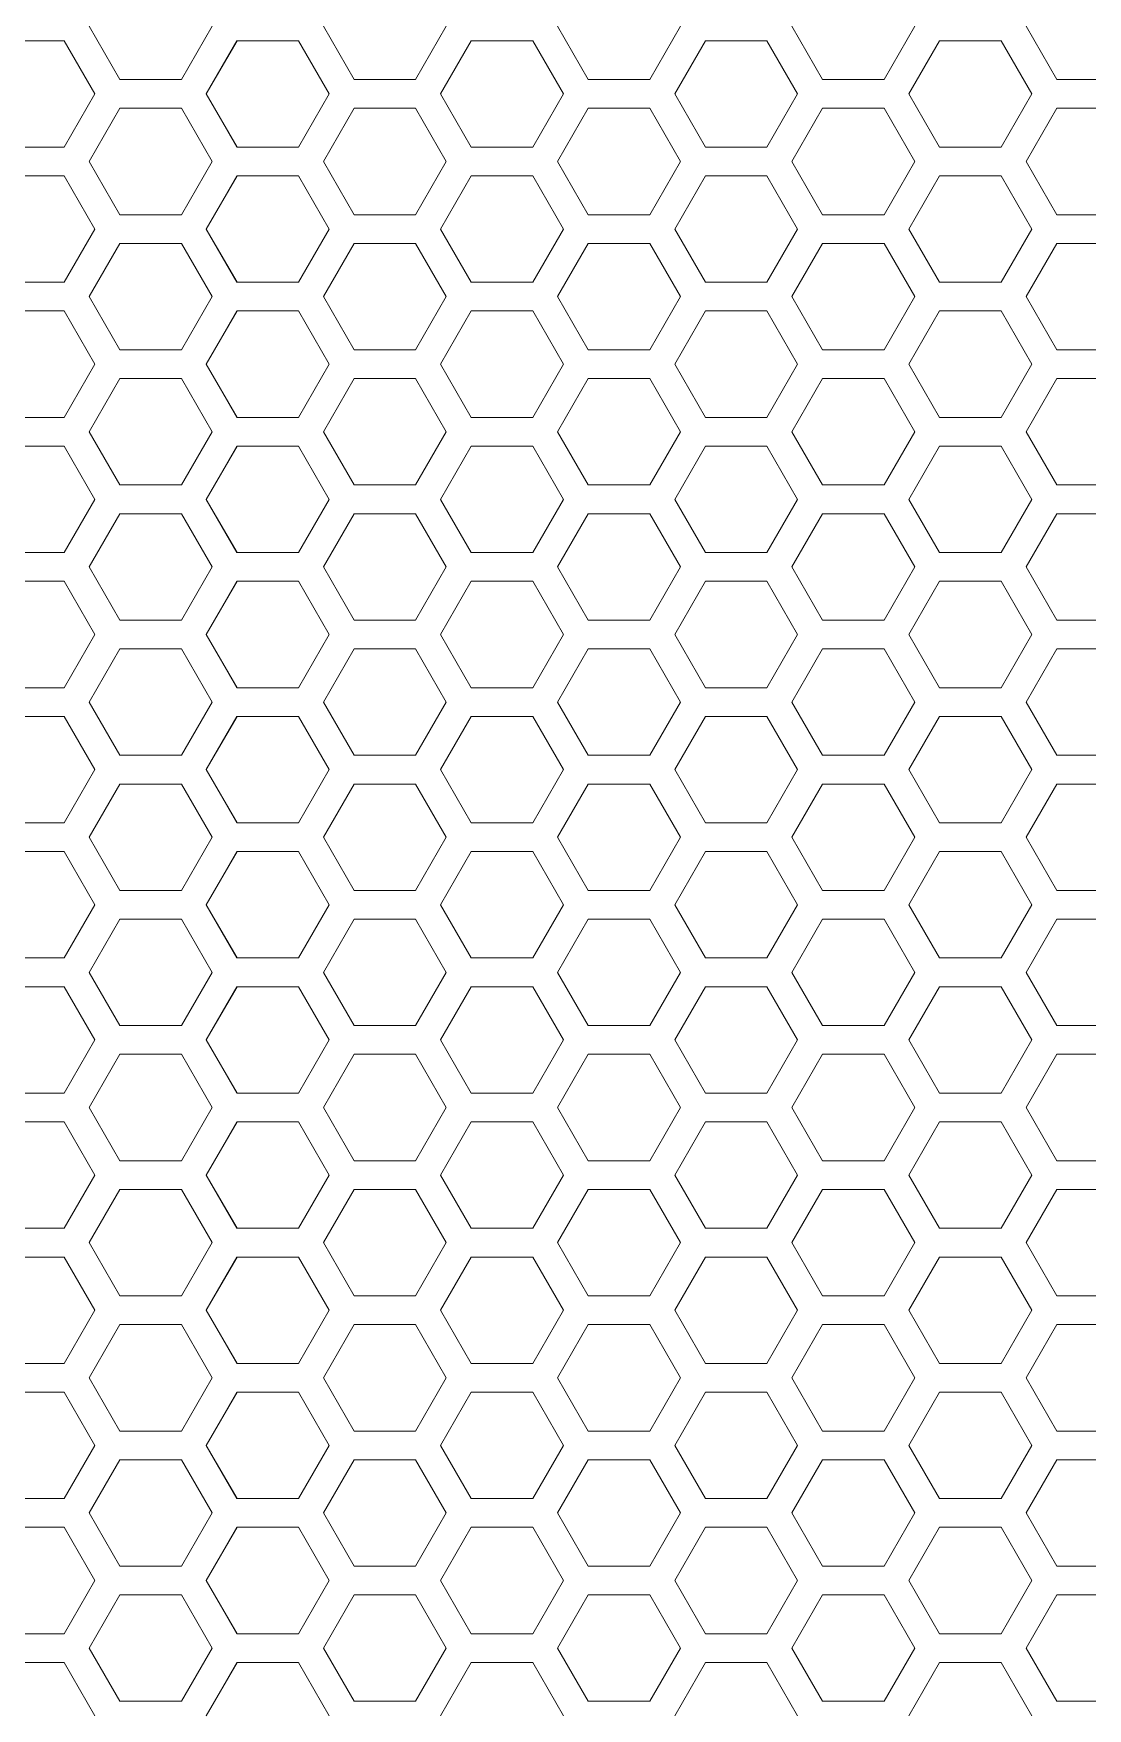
# Model space of a CAD drawing. Header units: millimetres. Extents: x 0 to 140, y -17 to 195.
# Drawn here: x 126.15 to 130.82, y 173.26 to 180.69 of the extents above; entities that cross this region are included whole.
import ezdxf

# ---------------------------------------------------------------- set-up
doc = ezdxf.new("R2010")
doc.units = ezdxf.units.MM
doc.layers.add('4203-42785_1_0', color=7, linetype='Continuous')

# ---------------------------------------------------------------- blocks, each defined once
blk = doc.blocks.new('a')
at = {"layer": '4203-42785_1_0', "color": 0, "linetype": 'ByBlock', "lineweight": 9}
for p, q in [((1510.0725, 485.7461), (1510.1793, 485.5613)), ((1510.3927, 485.5613), (1510.4994, 485.7461)), ((1510.8858, 485.7461), (1510.9926, 485.5613)), ((1511.206, 485.5613), (1511.3127, 485.7461)), ((1511.6991, 485.7461), (1511.8058, 485.5613)), ((1512.0192, 485.5613), (1512.1259, 485.7461)), ((1512.5124, 485.7461), (1512.6191, 485.5613)), ((1512.8325, 485.5613), (1512.9393, 485.7461)), ((1513.3256, 485.7461), (1513.4323, 485.5613)), ((1514.9521, 485.7461), (1515.0588, 485.5613)), ((1515.2723, 485.5613), (1515.379, 485.7461)), ((1515.7654, 485.7461), (1515.8721, 485.5613)), ((1516.0855, 485.5613), (1516.1923, 485.7461)), ((1509.9861, 485.6962), (1509.7726, 485.6962)), ((1510.0928, 485.5114), (1509.9861, 485.6962)), ((1510.5859, 485.6962), (1510.4792, 485.5114)), ((1510.7994, 485.6962), (1510.5859, 485.6962)), ((1510.9061, 485.5114), (1510.7994, 485.6962)), ((1511.3992, 485.6962), (1511.2925, 485.5114)), ((1511.6126, 485.6962), (1511.3992, 485.6962)), ((1511.7193, 485.5114), (1511.6126, 485.6962)), ((1512.2124, 485.6962), (1512.1057, 485.5114)), ((1512.4259, 485.6962), (1512.2124, 485.6962)), ((1512.5326, 485.5114), (1512.4259, 485.6962)), ((1513.0257, 485.6962), (1512.919, 485.5114)), ((1513.2391, 485.6962), (1513.0257, 485.6962)), ((1513.3458, 485.5114), (1513.2391, 485.6962)), ((1514.8656, 485.6962), (1514.6522, 485.6962)), ((1514.9724, 485.5114), (1514.8656, 485.6962)), ((1515.4655, 485.6962), (1515.3587, 485.5114)), ((1515.6789, 485.6962), (1515.4655, 485.6962)), ((1515.7856, 485.5114), (1515.6789, 485.6962)), ((1516.2788, 485.6962), (1516.1721, 485.5114)), ((1516.4922, 485.6962), (1516.2788, 485.6962)), ((1516.5989, 485.5114), (1516.4922, 485.6962)), ((1510.1793, 485.5613), (1510.3927, 485.5613)), ((1510.9926, 485.5613), (1511.206, 485.5613)), ((1511.8058, 485.5613), (1512.0192, 485.5613)), ((1512.6191, 485.5613), (1512.8325, 485.5613)), ((1513.4323, 485.5613), (1513.6457, 485.5613)), ((1515.0588, 485.5613), (1515.2723, 485.5613)), ((1515.8721, 485.5613), (1516.0855, 485.5613)), ((1509.9861, 485.3265), (1510.0928, 485.5114)), ((1510.1793, 485.4614), (1510.0725, 485.2766)), ((1510.3927, 485.4614), (1510.1793, 485.4614)), ((1510.4994, 485.2766), (1510.3927, 485.4614)), ((1510.4792, 485.5114), (1510.5859, 485.3265)), ((1510.7994, 485.3265), (1510.9061, 485.5114)), ((1510.9926, 485.4614), (1510.8858, 485.2766)), ((1511.206, 485.4614), (1510.9926, 485.4614)), ((1511.3127, 485.2766), (1511.206, 485.4614)), ((1511.2925, 485.5114), (1511.3992, 485.3265)), ((1511.6126, 485.3265), (1511.7193, 485.5114)), ((1511.8058, 485.4614), (1511.6991, 485.2766)), ((1512.0192, 485.4614), (1511.8058, 485.4614)), ((1512.1259, 485.2766), (1512.0192, 485.4614)), ((1512.1057, 485.5114), (1512.2124, 485.3265)), ((1512.4259, 485.3265), (1512.5326, 485.5114)), ((1512.6191, 485.4614), (1512.5124, 485.2766)), ((1512.8325, 485.4614), (1512.6191, 485.4614)), ((1512.9393, 485.2766), (1512.8325, 485.4614)), ((1512.919, 485.5114), (1513.0257, 485.3265)), ((1513.2391, 485.3265), (1513.3458, 485.5114)), ((1513.4323, 485.4614), (1513.3256, 485.2766)), ((1513.6457, 485.4614), (1513.4323, 485.4614)), ((1514.8656, 485.3265), (1514.9724, 485.5114)), ((1515.0588, 485.4614), (1514.9521, 485.2766)), ((1515.2723, 485.4614), (1515.0588, 485.4614)), ((1515.379, 485.2766), (1515.2723, 485.4614)), ((1515.3587, 485.5114), (1515.4655, 485.3265)), ((1515.6789, 485.3265), (1515.7856, 485.5114)), ((1515.8721, 485.4614), (1515.7654, 485.2766)), ((1516.0855, 485.4614), (1515.8721, 485.4614)), ((1516.1923, 485.2766), (1516.0855, 485.4614)), ((1516.1721, 485.5114), (1516.2788, 485.3265)), ((1516.4922, 485.3265), (1516.5989, 485.5114)), ((1509.7726, 485.3265), (1509.9861, 485.3265)), ((1510.5859, 485.3265), (1510.7994, 485.3265)), ((1511.3992, 485.3265), (1511.6126, 485.3265)), ((1512.2124, 485.3265), (1512.4259, 485.3265)), ((1513.0257, 485.3265), (1513.2391, 485.3265)), ((1514.6522, 485.3265), (1514.8656, 485.3265)), ((1515.4655, 485.3265), (1515.6789, 485.3265)), ((1516.2788, 485.3265), (1516.4922, 485.3265)), ((1509.9861, 485.2267), (1509.7726, 485.2267)), ((1510.0928, 485.0418), (1509.9861, 485.2267)), ((1510.0725, 485.2766), (1510.1793, 485.0917)), ((1510.3927, 485.0917), (1510.4994, 485.2766)), ((1510.5859, 485.2267), (1510.4792, 485.0418)), ((1510.7994, 485.2267), (1510.5859, 485.2267)), ((1510.9061, 485.0418), (1510.7994, 485.2267)), ((1510.8858, 485.2766), (1510.9926, 485.0917)), ((1511.206, 485.0917), (1511.3127, 485.2766)), ((1511.3992, 485.2267), (1511.2925, 485.0418)), ((1511.6126, 485.2267), (1511.3992, 485.2267)), ((1511.7193, 485.0418), (1511.6126, 485.2267)), ((1511.6991, 485.2766), (1511.8058, 485.0917)), ((1512.0192, 485.0917), (1512.1259, 485.2766)), ((1512.2124, 485.2267), (1512.1057, 485.0418)), ((1512.4259, 485.2267), (1512.2124, 485.2267)), ((1512.5326, 485.0418), (1512.4259, 485.2267)), ((1512.5124, 485.2766), (1512.6191, 485.0917)), ((1512.8325, 485.0917), (1512.9393, 485.2766)), ((1513.0257, 485.2267), (1512.919, 485.0418)), ((1513.2391, 485.2267), (1513.0257, 485.2267)), ((1513.3458, 485.0418), (1513.2391, 485.2267)), ((1513.3256, 485.2766), (1513.4323, 485.0917)), ((1514.8656, 485.2267), (1514.6522, 485.2267)), ((1514.9724, 485.0418), (1514.8656, 485.2267)), ((1514.9521, 485.2766), (1515.0588, 485.0917)), ((1515.2723, 485.0917), (1515.379, 485.2766)), ((1515.4655, 485.2267), (1515.3587, 485.0418)), ((1515.6789, 485.2267), (1515.4655, 485.2267)), ((1515.7856, 485.0418), (1515.6789, 485.2267)), ((1515.7654, 485.2766), (1515.8721, 485.0917)), ((1516.0855, 485.0917), (1516.1923, 485.2766)), ((1516.2788, 485.2267), (1516.1721, 485.0418)), ((1516.4922, 485.2267), (1516.2788, 485.2267)), ((1516.5989, 485.0418), (1516.4922, 485.2267)), ((1510.1793, 485.0917), (1510.3927, 485.0917)), ((1510.9926, 485.0917), (1511.206, 485.0917)), ((1511.8058, 485.0917), (1512.0192, 485.0917)), ((1512.6191, 485.0917), (1512.8325, 485.0917)), ((1513.4323, 485.0917), (1513.6457, 485.0917)), ((1515.0588, 485.0917), (1515.2723, 485.0917)), ((1515.8721, 485.0917), (1516.0855, 485.0917)), ((1509.9861, 484.8569), (1510.0928, 485.0418)), ((1510.1793, 484.9919), (1510.0725, 484.807)), ((1510.3927, 484.9919), (1510.1793, 484.9919)), ((1510.4994, 484.807), (1510.3927, 484.9919)), ((1510.4792, 485.0418), (1510.5859, 484.8569)), ((1510.7994, 484.8569), (1510.9061, 485.0418)), ((1510.9926, 484.9919), (1510.8858, 484.807)), ((1511.206, 484.9919), (1510.9926, 484.9919)), ((1511.3127, 484.807), (1511.206, 484.9919)), ((1511.2925, 485.0418), (1511.3992, 484.8569)), ((1511.6126, 484.8569), (1511.7193, 485.0418)), ((1511.8058, 484.9919), (1511.6991, 484.807)), ((1512.0192, 484.9919), (1511.8058, 484.9919)), ((1512.1259, 484.807), (1512.0192, 484.9919)), ((1512.1057, 485.0418), (1512.2124, 484.8569)), ((1512.4259, 484.8569), (1512.5326, 485.0418)), ((1512.6191, 484.9919), (1512.5124, 484.807)), ((1512.8325, 484.9919), (1512.6191, 484.9919)), ((1512.9393, 484.807), (1512.8325, 484.9919)), ((1512.919, 485.0418), (1513.0257, 484.8569)), ((1513.2391, 484.8569), (1513.3458, 485.0418)), ((1513.4323, 484.9919), (1513.3256, 484.807)), ((1513.6457, 484.9919), (1513.4323, 484.9919)), ((1514.8656, 484.8569), (1514.9724, 485.0418)), ((1515.0588, 484.9919), (1514.9521, 484.807)), ((1515.2723, 484.9919), (1515.0588, 484.9919)), ((1515.379, 484.807), (1515.2723, 484.9919)), ((1515.3587, 485.0418), (1515.4655, 484.8569)), ((1515.6789, 484.8569), (1515.7856, 485.0418)), ((1515.8721, 484.9919), (1515.7654, 484.807)), ((1516.0855, 484.9919), (1515.8721, 484.9919)), ((1516.1923, 484.807), (1516.0855, 484.9919)), ((1516.1721, 485.0418), (1516.2788, 484.8569)), ((1516.4922, 484.8569), (1516.5989, 485.0418)), ((1509.7726, 484.8569), (1509.9861, 484.8569)), ((1510.5859, 484.8569), (1510.7994, 484.8569)), ((1511.3992, 484.8569), (1511.6126, 484.8569)), ((1512.2124, 484.8569), (1512.4259, 484.8569)), ((1513.0257, 484.8569), (1513.2391, 484.8569)), ((1514.6522, 484.8569), (1514.8656, 484.8569)), ((1515.4655, 484.8569), (1515.6789, 484.8569)), ((1516.2788, 484.8569), (1516.4922, 484.8569)), ((1509.9861, 484.7571), (1509.7726, 484.7571)), ((1510.0928, 484.5723), (1509.9861, 484.7571)), ((1510.0725, 484.807), (1510.1793, 484.6222)), ((1510.3927, 484.6222), (1510.4994, 484.807)), ((1510.5859, 484.7571), (1510.4792, 484.5723)), ((1510.7994, 484.7571), (1510.5859, 484.7571)), ((1510.9061, 484.5723), (1510.7994, 484.7571)), ((1510.8858, 484.807), (1510.9926, 484.6222)), ((1511.206, 484.6222), (1511.3127, 484.807)), ((1511.3992, 484.7571), (1511.2925, 484.5723)), ((1511.6126, 484.7571), (1511.3992, 484.7571)), ((1511.7193, 484.5723), (1511.6126, 484.7571)), ((1511.6991, 484.807), (1511.8058, 484.6222)), ((1512.0192, 484.6222), (1512.1259, 484.807)), ((1512.2124, 484.7571), (1512.1057, 484.5723)), ((1512.4259, 484.7571), (1512.2124, 484.7571)), ((1512.5326, 484.5723), (1512.4259, 484.7571)), ((1512.5124, 484.807), (1512.6191, 484.6222)), ((1512.8325, 484.6222), (1512.9393, 484.807)), ((1513.0257, 484.7571), (1512.919, 484.5723)), ((1513.2391, 484.7571), (1513.0257, 484.7571)), ((1513.3458, 484.5723), (1513.2391, 484.7571)), ((1513.3256, 484.807), (1513.4323, 484.6222)), ((1514.8656, 484.7571), (1514.6522, 484.7571)), ((1514.9724, 484.5723), (1514.8656, 484.7571)), ((1514.9521, 484.807), (1515.0588, 484.6222)), ((1515.2723, 484.6222), (1515.379, 484.807)), ((1515.4655, 484.7571), (1515.3587, 484.5723)), ((1515.6789, 484.7571), (1515.4655, 484.7571)), ((1515.7856, 484.5723), (1515.6789, 484.7571)), ((1515.7654, 484.807), (1515.8721, 484.6222)), ((1516.0855, 484.6222), (1516.1923, 484.807)), ((1516.2788, 484.7571), (1516.1721, 484.5723)), ((1516.4922, 484.7571), (1516.2788, 484.7571)), ((1516.5989, 484.5723), (1516.4922, 484.7571)), ((1510.1793, 484.6222), (1510.3927, 484.6222)), ((1510.9926, 484.6222), (1511.206, 484.6222)), ((1511.8058, 484.6222), (1512.0192, 484.6222)), ((1512.6191, 484.6222), (1512.8325, 484.6222)), ((1513.4323, 484.6222), (1513.6457, 484.6222)), ((1515.0588, 484.6222), (1515.2723, 484.6222)), ((1515.8721, 484.6222), (1516.0855, 484.6222)), ((1509.9861, 484.3874), (1510.0928, 484.5723)), ((1510.4792, 484.5723), (1510.5859, 484.3874)), ((1510.7994, 484.3874), (1510.9061, 484.5723)), ((1511.2925, 484.5723), (1511.3992, 484.3874)), ((1511.6126, 484.3874), (1511.7193, 484.5723)), ((1512.1057, 484.5723), (1512.2124, 484.3874)), ((1512.4259, 484.3874), (1512.5326, 484.5723)), ((1512.919, 484.5723), (1513.0257, 484.3874)), ((1513.2391, 484.3874), (1513.3458, 484.5723)), ((1514.8656, 484.3874), (1514.9724, 484.5723)), ((1515.3587, 484.5723), (1515.4655, 484.3874)), ((1515.6789, 484.3874), (1515.7856, 484.5723)), ((1516.1721, 484.5723), (1516.2788, 484.3874)), ((1516.4922, 484.3874), (1516.5989, 484.5723)), ((1510.1793, 484.5224), (1510.0725, 484.3375)), ((1510.3927, 484.5224), (1510.1793, 484.5224)), ((1510.4994, 484.3375), (1510.3927, 484.5224)), ((1510.9926, 484.5224), (1510.8858, 484.3375)), ((1511.206, 484.5224), (1510.9926, 484.5224)), ((1511.3127, 484.3375), (1511.206, 484.5224)), ((1511.8058, 484.5224), (1511.6991, 484.3375)), ((1512.0192, 484.5224), (1511.8058, 484.5224)), ((1512.1259, 484.3375), (1512.0192, 484.5224)), ((1512.6191, 484.5224), (1512.5124, 484.3375)), ((1512.8325, 484.5224), (1512.6191, 484.5224)), ((1512.9393, 484.3375), (1512.8325, 484.5224)), ((1513.4323, 484.5224), (1513.3256, 484.3375)), ((1513.6457, 484.5224), (1513.4323, 484.5224)), ((1515.0588, 484.5224), (1514.9521, 484.3375)), ((1515.2723, 484.5224), (1515.0588, 484.5224)), ((1515.379, 484.3375), (1515.2723, 484.5224)), ((1515.8721, 484.5224), (1515.7654, 484.3375)), ((1516.0855, 484.5224), (1515.8721, 484.5224)), ((1516.1923, 484.3375), (1516.0855, 484.5224)), ((1509.7726, 484.3874), (1509.9861, 484.3874)), ((1510.5859, 484.3874), (1510.7994, 484.3874)), ((1511.3992, 484.3874), (1511.6126, 484.3874)), ((1512.2124, 484.3874), (1512.4259, 484.3874)), ((1513.0257, 484.3874), (1513.2391, 484.3874)), ((1514.6522, 484.3874), (1514.8656, 484.3874)), ((1515.4655, 484.3874), (1515.6789, 484.3874)), ((1516.2788, 484.3874), (1516.4922, 484.3874)), ((1510.0725, 484.3375), (1510.1793, 484.1526)), ((1510.3927, 484.1526), (1510.4994, 484.3375)), ((1510.8858, 484.3375), (1510.9926, 484.1526)), ((1511.206, 484.1526), (1511.3127, 484.3375)), ((1511.6991, 484.3375), (1511.8058, 484.1526)), ((1512.0192, 484.1526), (1512.1259, 484.3375)), ((1512.5124, 484.3375), (1512.6191, 484.1526)), ((1512.8325, 484.1526), (1512.9393, 484.3375)), ((1513.3256, 484.3375), (1513.4323, 484.1526)), ((1514.9521, 484.3375), (1515.0588, 484.1526)), ((1515.2723, 484.1526), (1515.379, 484.3375)), ((1515.7654, 484.3375), (1515.8721, 484.1526)), ((1516.0855, 484.1526), (1516.1923, 484.3375)), ((1509.9861, 484.2876), (1509.7726, 484.2876)), ((1510.0928, 484.1027), (1509.9861, 484.2876)), ((1510.5859, 484.2876), (1510.4792, 484.1027)), ((1510.7994, 484.2876), (1510.5859, 484.2876)), ((1510.9061, 484.1027), (1510.7994, 484.2876)), ((1511.3992, 484.2876), (1511.2925, 484.1027)), ((1511.6126, 484.2876), (1511.3992, 484.2876)), ((1511.7193, 484.1027), (1511.6126, 484.2876)), ((1512.2124, 484.2876), (1512.1057, 484.1027)), ((1512.4259, 484.2876), (1512.2124, 484.2876)), ((1512.5326, 484.1027), (1512.4259, 484.2876)), ((1513.0257, 484.2876), (1512.919, 484.1027)), ((1513.2391, 484.2876), (1513.0257, 484.2876)), ((1513.3458, 484.1027), (1513.2391, 484.2876)), ((1514.8656, 484.2876), (1514.6522, 484.2876)), ((1514.9724, 484.1027), (1514.8656, 484.2876)), ((1515.4655, 484.2876), (1515.3587, 484.1027)), ((1515.6789, 484.2876), (1515.4655, 484.2876)), ((1515.7856, 484.1027), (1515.6789, 484.2876)), ((1516.2788, 484.2876), (1516.1721, 484.1027)), ((1516.4922, 484.2876), (1516.2788, 484.2876)), ((1516.5989, 484.1027), (1516.4922, 484.2876)), ((1510.1793, 484.1526), (1510.3927, 484.1526)), ((1510.9926, 484.1526), (1511.206, 484.1526)), ((1511.8058, 484.1526), (1512.0192, 484.1526)), ((1512.6191, 484.1526), (1512.8325, 484.1526)), ((1513.4323, 484.1526), (1513.6457, 484.1526)), ((1515.0588, 484.1526), (1515.2723, 484.1526)), ((1515.8721, 484.1526), (1516.0855, 484.1526)), ((1509.9861, 483.9179), (1510.0928, 484.1027)), ((1510.4792, 484.1027), (1510.5859, 483.9179)), ((1510.7994, 483.9179), (1510.9061, 484.1027)), ((1511.2925, 484.1027), (1511.3992, 483.9179)), ((1511.6126, 483.9179), (1511.7193, 484.1027)), ((1512.1057, 484.1027), (1512.2124, 483.9179)), ((1512.4259, 483.9179), (1512.5326, 484.1027)), ((1512.919, 484.1027), (1513.0257, 483.9179)), ((1513.2391, 483.9179), (1513.3458, 484.1027)), ((1514.8656, 483.9179), (1514.9724, 484.1027)), ((1515.3587, 484.1027), (1515.4655, 483.9179)), ((1515.6789, 483.9179), (1515.7856, 484.1027)), ((1516.1721, 484.1027), (1516.2788, 483.9179)), ((1516.4922, 483.9179), (1516.5989, 484.1027)), ((1510.1793, 484.0528), (1510.0725, 483.868)), ((1510.3927, 484.0528), (1510.1793, 484.0528)), ((1510.4994, 483.868), (1510.3927, 484.0528)), ((1510.9926, 484.0528), (1510.8858, 483.868)), ((1511.206, 484.0528), (1510.9926, 484.0528)), ((1511.3127, 483.868), (1511.206, 484.0528)), ((1511.8058, 484.0528), (1511.6991, 483.868)), ((1512.0192, 484.0528), (1511.8058, 484.0528)), ((1512.1259, 483.868), (1512.0192, 484.0528)), ((1512.6191, 484.0528), (1512.5124, 483.868)), ((1512.8325, 484.0528), (1512.6191, 484.0528)), ((1512.9393, 483.868), (1512.8325, 484.0528)), ((1513.4323, 484.0528), (1513.3256, 483.868)), ((1513.6457, 484.0528), (1513.4323, 484.0528)), ((1515.0588, 484.0528), (1514.9521, 483.868)), ((1515.2723, 484.0528), (1515.0588, 484.0528)), ((1515.379, 483.868), (1515.2723, 484.0528)), ((1515.8721, 484.0528), (1515.7654, 483.868)), ((1516.0855, 484.0528), (1515.8721, 484.0528)), ((1516.1923, 483.868), (1516.0855, 484.0528)), ((1509.7726, 483.9179), (1509.9861, 483.9179)), ((1510.5859, 483.9179), (1510.7994, 483.9179)), ((1511.3992, 483.9179), (1511.6126, 483.9179)), ((1512.2124, 483.9179), (1512.4259, 483.9179)), ((1513.0257, 483.9179), (1513.2391, 483.9179)), ((1514.6522, 483.9179), (1514.8656, 483.9179)), ((1515.4655, 483.9179), (1515.6789, 483.9179)), ((1516.2788, 483.9179), (1516.4922, 483.9179)), ((1510.0725, 483.868), (1510.1793, 483.6831)), ((1510.3927, 483.6831), (1510.4994, 483.868)), ((1510.8858, 483.868), (1510.9926, 483.6831)), ((1511.206, 483.6831), (1511.3127, 483.868)), ((1511.6991, 483.868), (1511.8058, 483.6831)), ((1512.0192, 483.6831), (1512.1259, 483.868)), ((1512.5124, 483.868), (1512.6191, 483.6831)), ((1512.8325, 483.6831), (1512.9393, 483.868)), ((1513.3256, 483.868), (1513.4323, 483.6831)), ((1514.9521, 483.868), (1515.0588, 483.6831)), ((1515.2723, 483.6831), (1515.379, 483.868)), ((1515.7654, 483.868), (1515.8721, 483.6831)), ((1516.0855, 483.6831), (1516.1923, 483.868)), ((1509.9861, 483.818), (1509.7726, 483.818)), ((1510.0928, 483.6332), (1509.9861, 483.818)), ((1510.5859, 483.818), (1510.4792, 483.6332)), ((1510.7994, 483.818), (1510.5859, 483.818)), ((1510.9061, 483.6332), (1510.7994, 483.818)), ((1511.3992, 483.818), (1511.2925, 483.6332)), ((1511.6126, 483.818), (1511.3992, 483.818)), ((1511.7193, 483.6332), (1511.6126, 483.818)), ((1512.2124, 483.818), (1512.1057, 483.6332)), ((1512.4259, 483.818), (1512.2124, 483.818)), ((1512.5326, 483.6332), (1512.4259, 483.818)), ((1513.0257, 483.818), (1512.919, 483.6332)), ((1513.2391, 483.818), (1513.0257, 483.818)), ((1513.3458, 483.6332), (1513.2391, 483.818)), ((1514.8656, 483.818), (1514.6522, 483.818)), ((1514.9724, 483.6332), (1514.8656, 483.818)), ((1515.4655, 483.818), (1515.3587, 483.6332)), ((1515.6789, 483.818), (1515.4655, 483.818)), ((1515.7856, 483.6332), (1515.6789, 483.818)), ((1516.2788, 483.818), (1516.1721, 483.6332)), ((1516.4922, 483.818), (1516.2788, 483.818)), ((1516.5989, 483.6332), (1516.4922, 483.818)), ((1510.1793, 483.6831), (1510.3927, 483.6831)), ((1510.9926, 483.6831), (1511.206, 483.6831)), ((1511.8058, 483.6831), (1512.0192, 483.6831)), ((1512.6191, 483.6831), (1512.8325, 483.6831)), ((1513.4323, 483.6831), (1513.6457, 483.6831)), ((1515.0588, 483.6831), (1515.2723, 483.6831)), ((1515.8721, 483.6831), (1516.0855, 483.6831)), ((1509.9861, 483.4483), (1510.0928, 483.6332)), ((1510.4792, 483.6332), (1510.5859, 483.4483)), ((1510.7994, 483.4483), (1510.9061, 483.6332)), ((1511.2925, 483.6332), (1511.3992, 483.4483)), ((1511.6126, 483.4483), (1511.7193, 483.6332)), ((1512.1057, 483.6332), (1512.2124, 483.4483)), ((1512.4259, 483.4483), (1512.5326, 483.6332)), ((1512.919, 483.6332), (1513.0257, 483.4483)), ((1513.2391, 483.4483), (1513.3458, 483.6332)), ((1514.8656, 483.4483), (1514.9724, 483.6332)), ((1515.3587, 483.6332), (1515.4655, 483.4483)), ((1515.6789, 483.4483), (1515.7856, 483.6332)), ((1516.1721, 483.6332), (1516.2788, 483.4483)), ((1516.4922, 483.4483), (1516.5989, 483.6332)), ((1510.1793, 483.5833), (1510.0725, 483.3984)), ((1510.3927, 483.5833), (1510.1793, 483.5833)), ((1510.4994, 483.3984), (1510.3927, 483.5833)), ((1510.9926, 483.5833), (1510.8858, 483.3984)), ((1511.206, 483.5833), (1510.9926, 483.5833)), ((1511.3127, 483.3984), (1511.206, 483.5833)), ((1511.8058, 483.5833), (1511.6991, 483.3984)), ((1512.0192, 483.5833), (1511.8058, 483.5833)), ((1512.1259, 483.3984), (1512.0192, 483.5833)), ((1512.6191, 483.5833), (1512.5124, 483.3984)), ((1512.8325, 483.5833), (1512.6191, 483.5833)), ((1512.9393, 483.3984), (1512.8325, 483.5833)), ((1513.4323, 483.5833), (1513.3256, 483.3984)), ((1513.6457, 483.5833), (1513.4323, 483.5833)), ((1515.0588, 483.5833), (1514.9521, 483.3984)), ((1515.2723, 483.5833), (1515.0588, 483.5833)), ((1515.379, 483.3984), (1515.2723, 483.5833)), ((1515.8721, 483.5833), (1515.7654, 483.3984)), ((1516.0855, 483.5833), (1515.8721, 483.5833)), ((1516.1923, 483.3984), (1516.0855, 483.5833)), ((1509.7726, 483.4483), (1509.9861, 483.4483)), ((1510.5859, 483.4483), (1510.7994, 483.4483)), ((1511.3992, 483.4483), (1511.6126, 483.4483)), ((1512.2124, 483.4483), (1512.4259, 483.4483)), ((1513.0257, 483.4483), (1513.2391, 483.4483)), ((1514.6522, 483.4483), (1514.8656, 483.4483)), ((1515.4655, 483.4483), (1515.6789, 483.4483)), ((1516.2788, 483.4483), (1516.4922, 483.4483)), ((1510.0725, 483.3984), (1510.1793, 483.2135)), ((1510.3927, 483.2135), (1510.4994, 483.3984)), ((1510.8858, 483.3984), (1510.9926, 483.2135)), ((1511.206, 483.2135), (1511.3127, 483.3984)), ((1511.6991, 483.3984), (1511.8058, 483.2135)), ((1512.0192, 483.2135), (1512.1259, 483.3984)), ((1512.5124, 483.3984), (1512.6191, 483.2135)), ((1512.8325, 483.2135), (1512.9393, 483.3984)), ((1513.3256, 483.3984), (1513.4323, 483.2135)), ((1514.9521, 483.3984), (1515.0588, 483.2135)), ((1515.2723, 483.2135), (1515.379, 483.3984)), ((1515.7654, 483.3984), (1515.8721, 483.2135)), ((1516.0855, 483.2135), (1516.1923, 483.3984)), ((1509.9861, 483.3485), (1509.7726, 483.3485)), ((1510.0928, 483.1636), (1509.9861, 483.3485)), ((1510.5859, 483.3485), (1510.4792, 483.1636)), ((1510.7994, 483.3485), (1510.5859, 483.3485)), ((1510.9061, 483.1636), (1510.7994, 483.3485)), ((1511.3992, 483.3485), (1511.2925, 483.1636)), ((1511.6126, 483.3485), (1511.3992, 483.3485)), ((1511.7193, 483.1636), (1511.6126, 483.3485)), ((1512.2124, 483.3485), (1512.1057, 483.1636)), ((1512.4259, 483.3485), (1512.2124, 483.3485)), ((1512.5326, 483.1636), (1512.4259, 483.3485)), ((1513.0257, 483.3485), (1512.919, 483.1636)), ((1513.2391, 483.3485), (1513.0257, 483.3485)), ((1513.3458, 483.1636), (1513.2391, 483.3485)), ((1514.8656, 483.3485), (1514.6522, 483.3485)), ((1514.9724, 483.1636), (1514.8656, 483.3485)), ((1515.4655, 483.3485), (1515.3587, 483.1636)), ((1515.6789, 483.3485), (1515.4655, 483.3485)), ((1515.7856, 483.1636), (1515.6789, 483.3485)), ((1516.2788, 483.3485), (1516.1721, 483.1636)), ((1516.4922, 483.3485), (1516.2788, 483.3485)), ((1516.5989, 483.1636), (1516.4922, 483.3485)), ((1510.1793, 483.2135), (1510.3927, 483.2135)), ((1510.9926, 483.2135), (1511.206, 483.2135)), ((1511.8058, 483.2135), (1512.0192, 483.2135)), ((1512.6191, 483.2135), (1512.8325, 483.2135)), ((1513.4323, 483.2135), (1513.6457, 483.2135)), ((1515.0588, 483.2135), (1515.2723, 483.2135)), ((1515.8721, 483.2135), (1516.0855, 483.2135)), ((1509.9861, 482.9788), (1510.0928, 483.1636)), ((1510.4792, 483.1636), (1510.5859, 482.9788)), ((1510.7994, 482.9788), (1510.9061, 483.1636)), ((1511.2925, 483.1636), (1511.3992, 482.9788)), ((1511.6126, 482.9788), (1511.7193, 483.1636)), ((1512.1057, 483.1636), (1512.2124, 482.9788)), ((1512.4259, 482.9788), (1512.5326, 483.1636)), ((1512.919, 483.1636), (1513.0257, 482.9788)), ((1513.2391, 482.9788), (1513.3458, 483.1636)), ((1514.8656, 482.9788), (1514.9724, 483.1636)), ((1515.3587, 483.1636), (1515.4655, 482.9788)), ((1515.6789, 482.9788), (1515.7856, 483.1636)), ((1516.1721, 483.1636), (1516.2788, 482.9788)), ((1516.4922, 482.9788), (1516.5989, 483.1636)), ((1510.1793, 483.1137), (1510.0725, 482.9289)), ((1510.3927, 483.1137), (1510.1793, 483.1137)), ((1510.4994, 482.9289), (1510.3927, 483.1137)), ((1510.9926, 483.1137), (1510.8858, 482.9289)), ((1511.206, 483.1137), (1510.9926, 483.1137)), ((1511.3127, 482.9289), (1511.206, 483.1137)), ((1511.8058, 483.1137), (1511.6991, 482.9289)), ((1512.0192, 483.1137), (1511.8058, 483.1137)), ((1512.1259, 482.9289), (1512.0192, 483.1137)), ((1512.6191, 483.1137), (1512.5124, 482.9289)), ((1512.8325, 483.1137), (1512.6191, 483.1137)), ((1512.9393, 482.9289), (1512.8325, 483.1137)), ((1513.4323, 483.1137), (1513.3256, 482.9289)), ((1513.6457, 483.1137), (1513.4323, 483.1137)), ((1515.0588, 483.1137), (1514.9521, 482.9289)), ((1515.2723, 483.1137), (1515.0588, 483.1137)), ((1515.379, 482.9289), (1515.2723, 483.1137)), ((1515.8721, 483.1137), (1515.7654, 482.9289)), ((1516.0855, 483.1137), (1515.8721, 483.1137)), ((1516.1923, 482.9289), (1516.0855, 483.1137)), ((1509.7726, 482.9788), (1509.9861, 482.9788)), ((1510.5859, 482.9788), (1510.7994, 482.9788)), ((1511.3992, 482.9788), (1511.6126, 482.9788)), ((1512.2124, 482.9788), (1512.4259, 482.9788)), ((1513.0257, 482.9788), (1513.2391, 482.9788)), ((1514.6522, 482.9788), (1514.8656, 482.9788)), ((1515.4655, 482.9788), (1515.6789, 482.9788)), ((1516.2788, 482.9788), (1516.4922, 482.9788)), ((1510.0725, 482.9289), (1510.1793, 482.744)), ((1510.3927, 482.744), (1510.4994, 482.9289)), ((1510.8858, 482.9289), (1510.9926, 482.744)), ((1511.206, 482.744), (1511.3127, 482.9289)), ((1511.6991, 482.9289), (1511.8058, 482.744)), ((1512.0192, 482.744), (1512.1259, 482.9289)), ((1512.5124, 482.9289), (1512.6191, 482.744)), ((1512.8325, 482.744), (1512.9393, 482.9289)), ((1513.3256, 482.9289), (1513.4323, 482.744)), ((1514.9521, 482.9289), (1515.0588, 482.744)), ((1515.2723, 482.744), (1515.379, 482.9289)), ((1515.7654, 482.9289), (1515.8721, 482.744)), ((1516.0855, 482.744), (1516.1923, 482.9289)), ((1509.9861, 482.879), (1509.7726, 482.879)), ((1510.0928, 482.6941), (1509.9861, 482.879)), ((1510.5859, 482.879), (1510.4792, 482.6941)), ((1510.7994, 482.879), (1510.5859, 482.879)), ((1510.9061, 482.6941), (1510.7994, 482.879)), ((1511.3992, 482.879), (1511.2925, 482.6941)), ((1511.6126, 482.879), (1511.3992, 482.879)), ((1511.7193, 482.6941), (1511.6126, 482.879)), ((1512.2124, 482.879), (1512.1057, 482.6941)), ((1512.4259, 482.879), (1512.2124, 482.879)), ((1512.5326, 482.6941), (1512.4259, 482.879)), ((1513.0257, 482.879), (1512.919, 482.6941)), ((1513.2391, 482.879), (1513.0257, 482.879)), ((1513.3458, 482.6941), (1513.2391, 482.879)), ((1514.8656, 482.879), (1514.6522, 482.879)), ((1514.9724, 482.6941), (1514.8656, 482.879)), ((1515.4655, 482.879), (1515.3587, 482.6941)), ((1515.6789, 482.879), (1515.4655, 482.879)), ((1515.7856, 482.6941), (1515.6789, 482.879)), ((1516.2788, 482.879), (1516.1721, 482.6941)), ((1516.4922, 482.879), (1516.2788, 482.879)), ((1516.5989, 482.6941), (1516.4922, 482.879)), ((1510.1793, 482.744), (1510.3927, 482.744)), ((1510.9926, 482.744), (1511.206, 482.744)), ((1511.8058, 482.744), (1512.0192, 482.744)), ((1512.6191, 482.744), (1512.8325, 482.744)), ((1513.4323, 482.744), (1513.6457, 482.744)), ((1515.0588, 482.744), (1515.2723, 482.744)), ((1515.8721, 482.744), (1516.0855, 482.744)), ((1509.9861, 482.5092), (1510.0928, 482.6941)), ((1510.4792, 482.6941), (1510.5859, 482.5092)), ((1510.7994, 482.5092), (1510.9061, 482.6941)), ((1511.2925, 482.6941), (1511.3992, 482.5092)), ((1511.6126, 482.5092), (1511.7193, 482.6941)), ((1512.1057, 482.6941), (1512.2124, 482.5092)), ((1512.4259, 482.5092), (1512.5326, 482.6941)), ((1512.919, 482.6941), (1513.0257, 482.5092)), ((1513.2391, 482.5092), (1513.3458, 482.6941)), ((1514.8656, 482.5092), (1514.9724, 482.6941)), ((1515.3587, 482.6941), (1515.4655, 482.5092)), ((1515.6789, 482.5092), (1515.7856, 482.6941)), ((1516.1721, 482.6941), (1516.2788, 482.5092)), ((1516.4922, 482.5092), (1516.5989, 482.6941)), ((1510.1793, 482.6442), (1510.0725, 482.4593)), ((1510.3927, 482.6442), (1510.1793, 482.6442)), ((1510.4994, 482.4593), (1510.3927, 482.6442)), ((1510.9926, 482.6442), (1510.8858, 482.4593)), ((1511.206, 482.6442), (1510.9926, 482.6442)), ((1511.3127, 482.4593), (1511.206, 482.6442)), ((1511.8058, 482.6442), (1511.6991, 482.4593)), ((1512.0192, 482.6442), (1511.8058, 482.6442)), ((1512.1259, 482.4593), (1512.0192, 482.6442)), ((1512.6191, 482.6442), (1512.5124, 482.4593)), ((1512.8325, 482.6442), (1512.6191, 482.6442)), ((1512.9393, 482.4593), (1512.8325, 482.6442)), ((1513.4323, 482.6442), (1513.3256, 482.4593)), ((1513.6457, 482.6442), (1513.4323, 482.6442)), ((1515.0588, 482.6442), (1514.9521, 482.4593)), ((1515.2723, 482.6442), (1515.0588, 482.6442)), ((1515.379, 482.4593), (1515.2723, 482.6442)), ((1515.8721, 482.6442), (1515.7654, 482.4593)), ((1516.0855, 482.6442), (1515.8721, 482.6442)), ((1516.1923, 482.4593), (1516.0855, 482.6442)), ((1509.7726, 482.5092), (1509.9861, 482.5092)), ((1510.5859, 482.5092), (1510.7994, 482.5092)), ((1511.3992, 482.5092), (1511.6126, 482.5092)), ((1512.2124, 482.5092), (1512.4259, 482.5092)), ((1513.0257, 482.5092), (1513.2391, 482.5092)), ((1514.6522, 482.5092), (1514.8656, 482.5092)), ((1515.4655, 482.5092), (1515.6789, 482.5092)), ((1516.2788, 482.5092), (1516.4922, 482.5092)), ((1510.0725, 482.4593), (1510.1793, 482.2745)), ((1510.3927, 482.2745), (1510.4994, 482.4593)), ((1510.8858, 482.4593), (1510.9926, 482.2745)), ((1511.206, 482.2745), (1511.3127, 482.4593)), ((1511.6991, 482.4593), (1511.8058, 482.2745)), ((1512.0192, 482.2745), (1512.1259, 482.4593)), ((1512.5124, 482.4593), (1512.6191, 482.2745)), ((1512.8325, 482.2745), (1512.9393, 482.4593)), ((1513.3256, 482.4593), (1513.4323, 482.2745)), ((1514.9521, 482.4593), (1515.0588, 482.2745)), ((1515.2723, 482.2745), (1515.379, 482.4593)), ((1515.7654, 482.4593), (1515.8721, 482.2745)), ((1516.0855, 482.2745), (1516.1923, 482.4593)), ((1509.9861, 482.4094), (1509.7726, 482.4094)), ((1510.0928, 482.2245), (1509.9861, 482.4094)), ((1510.5859, 482.4094), (1510.4792, 482.2245)), ((1510.7994, 482.4094), (1510.5859, 482.4094)), ((1510.9061, 482.2245), (1510.7994, 482.4094)), ((1511.3992, 482.4094), (1511.2925, 482.2245)), ((1511.6126, 482.4094), (1511.3992, 482.4094)), ((1511.7193, 482.2245), (1511.6126, 482.4094)), ((1512.2124, 482.4094), (1512.1057, 482.2245)), ((1512.4259, 482.4094), (1512.2124, 482.4094)), ((1512.5326, 482.2245), (1512.4259, 482.4094)), ((1513.0257, 482.4094), (1512.919, 482.2245)), ((1513.2391, 482.4094), (1513.0257, 482.4094)), ((1513.3458, 482.2245), (1513.2391, 482.4094)), ((1514.8656, 482.4094), (1514.6522, 482.4094)), ((1514.9724, 482.2245), (1514.8656, 482.4094)), ((1515.4655, 482.4094), (1515.3587, 482.2245)), ((1515.6789, 482.4094), (1515.4655, 482.4094)), ((1515.7856, 482.2245), (1515.6789, 482.4094)), ((1516.2788, 482.4094), (1516.1721, 482.2245)), ((1516.4922, 482.4094), (1516.2788, 482.4094)), ((1516.5989, 482.2245), (1516.4922, 482.4094)), ((1510.1793, 482.2745), (1510.3927, 482.2745)), ((1510.9926, 482.2745), (1511.206, 482.2745)), ((1511.8058, 482.2745), (1512.0192, 482.2745)), ((1512.6191, 482.2745), (1512.8325, 482.2745)), ((1513.4323, 482.2745), (1513.6457, 482.2745)), ((1515.0588, 482.2745), (1515.2723, 482.2745)), ((1515.8721, 482.2745), (1516.0855, 482.2745)), ((1509.9861, 482.0397), (1510.0928, 482.2245)), ((1510.4792, 482.2245), (1510.5859, 482.0397)), ((1510.7994, 482.0397), (1510.9061, 482.2245)), ((1511.2925, 482.2245), (1511.3992, 482.0397)), ((1511.6126, 482.0397), (1511.7193, 482.2245)), ((1512.1057, 482.2245), (1512.2124, 482.0397)), ((1512.4259, 482.0397), (1512.5326, 482.2245)), ((1512.919, 482.2245), (1513.0257, 482.0397)), ((1513.2391, 482.0397), (1513.3458, 482.2245)), ((1514.8656, 482.0397), (1514.9724, 482.2245)), ((1515.3587, 482.2245), (1515.4655, 482.0397)), ((1515.6789, 482.0397), (1515.7856, 482.2245)), ((1516.1721, 482.2245), (1516.2788, 482.0397)), ((1516.4922, 482.0397), (1516.5989, 482.2245)), ((1510.1793, 482.1746), (1510.0725, 481.9898)), ((1510.3927, 482.1746), (1510.1793, 482.1746)), ((1510.4994, 481.9898), (1510.3927, 482.1746)), ((1510.9926, 482.1746), (1510.8858, 481.9898)), ((1511.206, 482.1746), (1510.9926, 482.1746)), ((1511.3127, 481.9898), (1511.206, 482.1746)), ((1511.8058, 482.1746), (1511.6991, 481.9898)), ((1512.0192, 482.1746), (1511.8058, 482.1746)), ((1512.1259, 481.9898), (1512.0192, 482.1746)), ((1512.6191, 482.1746), (1512.5124, 481.9898)), ((1512.8325, 482.1746), (1512.6191, 482.1746)), ((1512.9393, 481.9898), (1512.8325, 482.1746)), ((1513.4323, 482.1746), (1513.3256, 481.9898)), ((1513.6457, 482.1746), (1513.4323, 482.1746)), ((1515.0588, 482.1746), (1514.9521, 481.9898)), ((1515.2723, 482.1746), (1515.0588, 482.1746)), ((1515.379, 481.9898), (1515.2723, 482.1746)), ((1515.8721, 482.1746), (1515.7654, 481.9898)), ((1516.0855, 482.1746), (1515.8721, 482.1746)), ((1516.1923, 481.9898), (1516.0855, 482.1746)), ((1509.7726, 482.0397), (1509.9861, 482.0397)), ((1510.5859, 482.0397), (1510.7994, 482.0397)), ((1511.3992, 482.0397), (1511.6126, 482.0397)), ((1512.2124, 482.0397), (1512.4259, 482.0397)), ((1513.0257, 482.0397), (1513.2391, 482.0397)), ((1514.6522, 482.0397), (1514.8656, 482.0397)), ((1515.4655, 482.0397), (1515.6789, 482.0397)), ((1516.2788, 482.0397), (1516.4922, 482.0397)), ((1510.0725, 481.9898), (1510.1793, 481.8049)), ((1510.3927, 481.8049), (1510.4994, 481.9898)), ((1510.8858, 481.9898), (1510.9926, 481.8049)), ((1511.206, 481.8049), (1511.3127, 481.9898)), ((1511.6991, 481.9898), (1511.8058, 481.8049)), ((1512.0192, 481.8049), (1512.1259, 481.9898)), ((1512.5124, 481.9898), (1512.6191, 481.8049)), ((1512.8325, 481.8049), (1512.9393, 481.9898)), ((1513.3256, 481.9898), (1513.4323, 481.8049)), ((1514.9521, 481.9898), (1515.0588, 481.8049)), ((1515.2723, 481.8049), (1515.379, 481.9898)), ((1515.7654, 481.9898), (1515.8721, 481.8049)), ((1516.0855, 481.8049), (1516.1923, 481.9898)), ((1509.9861, 481.9399), (1509.7726, 481.9399)), ((1510.0928, 481.755), (1509.9861, 481.9399)), ((1510.5859, 481.9399), (1510.4792, 481.755)), ((1510.7994, 481.9399), (1510.5859, 481.9399)), ((1510.9061, 481.755), (1510.7994, 481.9399)), ((1511.3992, 481.9399), (1511.2925, 481.755)), ((1511.6126, 481.9399), (1511.3992, 481.9399)), ((1511.7193, 481.755), (1511.6126, 481.9399)), ((1512.2124, 481.9399), (1512.1057, 481.755)), ((1512.4259, 481.9399), (1512.2124, 481.9399)), ((1512.5326, 481.755), (1512.4259, 481.9399)), ((1513.0257, 481.9399), (1512.919, 481.755)), ((1513.2391, 481.9399), (1513.0257, 481.9399)), ((1513.3458, 481.755), (1513.2391, 481.9399)), ((1514.8656, 481.9399), (1514.6522, 481.9399)), ((1514.9724, 481.755), (1514.8656, 481.9399)), ((1515.4655, 481.9399), (1515.3587, 481.755)), ((1515.6789, 481.9399), (1515.4655, 481.9399)), ((1515.7856, 481.755), (1515.6789, 481.9399)), ((1516.2788, 481.9399), (1516.1721, 481.755)), ((1516.4922, 481.9399), (1516.2788, 481.9399)), ((1516.5989, 481.755), (1516.4922, 481.9399)), ((1510.1793, 481.8049), (1510.3927, 481.8049)), ((1510.9926, 481.8049), (1511.206, 481.8049)), ((1511.8058, 481.8049), (1512.0192, 481.8049)), ((1512.6191, 481.8049), (1512.8325, 481.8049)), ((1513.4323, 481.8049), (1513.6457, 481.8049)), ((1515.0588, 481.8049), (1515.2723, 481.8049)), ((1515.8721, 481.8049), (1516.0855, 481.8049)), ((1509.9861, 481.5701), (1510.0928, 481.755)), ((1510.4792, 481.755), (1510.5859, 481.5701)), ((1510.7994, 481.5701), (1510.9061, 481.755)), ((1511.2925, 481.755), (1511.3992, 481.5701)), ((1511.6126, 481.5701), (1511.7193, 481.755)), ((1512.1057, 481.755), (1512.2124, 481.5701)), ((1512.4259, 481.5701), (1512.5326, 481.755)), ((1512.919, 481.755), (1513.0257, 481.5701)), ((1513.2391, 481.5701), (1513.3458, 481.755)), ((1514.8656, 481.5701), (1514.9724, 481.755)), ((1515.3587, 481.755), (1515.4655, 481.5701)), ((1515.6789, 481.5701), (1515.7856, 481.755)), ((1516.1721, 481.755), (1516.2788, 481.5701)), ((1516.4922, 481.5701), (1516.5989, 481.755)), ((1510.1793, 481.7051), (1510.0725, 481.5202)), ((1510.3927, 481.7051), (1510.1793, 481.7051)), ((1510.4994, 481.5202), (1510.3927, 481.7051)), ((1510.9926, 481.7051), (1510.8858, 481.5202)), ((1511.206, 481.7051), (1510.9926, 481.7051)), ((1511.3127, 481.5202), (1511.206, 481.7051)), ((1511.8058, 481.7051), (1511.6991, 481.5202)), ((1512.0192, 481.7051), (1511.8058, 481.7051)), ((1512.1259, 481.5202), (1512.0192, 481.7051)), ((1512.6191, 481.7051), (1512.5124, 481.5202)), ((1512.8325, 481.7051), (1512.6191, 481.7051)), ((1512.9393, 481.5202), (1512.8325, 481.7051)), ((1513.4323, 481.7051), (1513.3256, 481.5202)), ((1513.6457, 481.7051), (1513.4323, 481.7051)), ((1515.0588, 481.7051), (1514.9521, 481.5202)), ((1515.2723, 481.7051), (1515.0588, 481.7051)), ((1515.379, 481.5202), (1515.2723, 481.7051)), ((1515.8721, 481.7051), (1515.7654, 481.5202)), ((1516.0855, 481.7051), (1515.8721, 481.7051)), ((1516.1923, 481.5202), (1516.0855, 481.7051)), ((1509.7726, 481.5701), (1509.9861, 481.5701)), ((1510.5859, 481.5701), (1510.7994, 481.5701)), ((1511.3992, 481.5701), (1511.6126, 481.5701)), ((1512.2124, 481.5701), (1512.4259, 481.5701)), ((1513.0257, 481.5701), (1513.2391, 481.5701)), ((1514.6522, 481.5701), (1514.8656, 481.5701)), ((1515.4655, 481.5701), (1515.6789, 481.5701)), ((1516.2788, 481.5701), (1516.4922, 481.5701)), ((1510.0725, 481.5202), (1510.1793, 481.3354)), ((1510.3927, 481.3354), (1510.4994, 481.5202)), ((1510.8858, 481.5202), (1510.9926, 481.3354)), ((1511.206, 481.3354), (1511.3127, 481.5202)), ((1511.6991, 481.5202), (1511.8058, 481.3354)), ((1512.0192, 481.3354), (1512.1259, 481.5202)), ((1512.5124, 481.5202), (1512.6191, 481.3354)), ((1512.8325, 481.3354), (1512.9393, 481.5202)), ((1513.3256, 481.5202), (1513.4323, 481.3354)), ((1514.9521, 481.5202), (1515.0588, 481.3354)), ((1515.2723, 481.3354), (1515.379, 481.5202)), ((1515.7654, 481.5202), (1515.8721, 481.3354)), ((1516.0855, 481.3354), (1516.1923, 481.5202)), ((1509.9861, 481.4703), (1509.7726, 481.4703)), ((1510.0928, 481.2855), (1509.9861, 481.4703)), ((1510.5859, 481.4703), (1510.4792, 481.2855)), ((1510.7994, 481.4703), (1510.5859, 481.4703)), ((1510.9061, 481.2855), (1510.7994, 481.4703)), ((1511.3992, 481.4703), (1511.2925, 481.2855)), ((1511.6126, 481.4703), (1511.3992, 481.4703)), ((1511.7193, 481.2855), (1511.6126, 481.4703)), ((1512.2124, 481.4703), (1512.1057, 481.2855)), ((1512.4259, 481.4703), (1512.2124, 481.4703)), ((1512.5326, 481.2855), (1512.4259, 481.4703)), ((1513.0257, 481.4703), (1512.919, 481.2855)), ((1513.2391, 481.4703), (1513.0257, 481.4703)), ((1513.3458, 481.2855), (1513.2391, 481.4703)), ((1514.8656, 481.4703), (1514.6522, 481.4703)), ((1514.9724, 481.2855), (1514.8656, 481.4703)), ((1515.4655, 481.4703), (1515.3587, 481.2855)), ((1515.6789, 481.4703), (1515.4655, 481.4703)), ((1515.7856, 481.2855), (1515.6789, 481.4703)), ((1516.2788, 481.4703), (1516.1721, 481.2855)), ((1516.4922, 481.4703), (1516.2788, 481.4703)), ((1516.5989, 481.2855), (1516.4922, 481.4703)), ((1510.1793, 481.3354), (1510.3927, 481.3354)), ((1510.9926, 481.3354), (1511.206, 481.3354)), ((1511.8058, 481.3354), (1512.0192, 481.3354)), ((1512.6191, 481.3354), (1512.8325, 481.3354)), ((1513.4323, 481.3354), (1513.6457, 481.3354)), ((1515.0588, 481.3354), (1515.2723, 481.3354)), ((1515.8721, 481.3354), (1516.0855, 481.3354)), ((1509.9861, 481.1006), (1510.0928, 481.2855)), ((1510.4792, 481.2855), (1510.5859, 481.1006)), ((1510.7994, 481.1006), (1510.9061, 481.2855)), ((1511.2925, 481.2855), (1511.3992, 481.1006)), ((1511.6126, 481.1006), (1511.7193, 481.2855)), ((1512.1057, 481.2855), (1512.2124, 481.1006)), ((1512.4259, 481.1006), (1512.5326, 481.2855)), ((1512.919, 481.2855), (1513.0257, 481.1006)), ((1513.2391, 481.1006), (1513.3458, 481.2855)), ((1514.8656, 481.1006), (1514.9724, 481.2855)), ((1515.3587, 481.2855), (1515.4655, 481.1006)), ((1515.6789, 481.1006), (1515.7856, 481.2855)), ((1516.1721, 481.2855), (1516.2788, 481.1006)), ((1516.4922, 481.1006), (1516.5989, 481.2855)), ((1510.1793, 481.2355), (1510.0725, 481.0507)), ((1510.3927, 481.2355), (1510.1793, 481.2355)), ((1510.4994, 481.0507), (1510.3927, 481.2355)), ((1510.9926, 481.2355), (1510.8858, 481.0507)), ((1511.206, 481.2355), (1510.9926, 481.2355)), ((1511.3127, 481.0507), (1511.206, 481.2355)), ((1511.8058, 481.2355), (1511.6991, 481.0507)), ((1512.0192, 481.2355), (1511.8058, 481.2355)), ((1512.1259, 481.0507), (1512.0192, 481.2355)), ((1512.6191, 481.2355), (1512.5124, 481.0507)), ((1512.8325, 481.2355), (1512.6191, 481.2355)), ((1512.9393, 481.0507), (1512.8325, 481.2355)), ((1513.4323, 481.2355), (1513.3256, 481.0507)), ((1513.6457, 481.2355), (1513.4323, 481.2355)), ((1515.0588, 481.2355), (1514.9521, 481.0507)), ((1515.2723, 481.2355), (1515.0588, 481.2355)), ((1515.379, 481.0507), (1515.2723, 481.2355)), ((1515.8721, 481.2355), (1515.7654, 481.0507)), ((1516.0855, 481.2355), (1515.8721, 481.2355)), ((1516.1923, 481.0507), (1516.0855, 481.2355)), ((1509.7726, 481.1006), (1509.9861, 481.1006)), ((1510.5859, 481.1006), (1510.7994, 481.1006)), ((1511.3992, 481.1006), (1511.6126, 481.1006)), ((1512.2124, 481.1006), (1512.4259, 481.1006)), ((1513.0257, 481.1006), (1513.2391, 481.1006)), ((1514.6522, 481.1006), (1514.8656, 481.1006)), ((1515.4655, 481.1006), (1515.6789, 481.1006)), ((1516.2788, 481.1006), (1516.4922, 481.1006)), ((1510.0725, 481.0507), (1510.1793, 480.8658)), ((1510.3927, 480.8658), (1510.4994, 481.0507)), ((1510.8858, 481.0507), (1510.9926, 480.8658)), ((1511.206, 480.8658), (1511.3127, 481.0507)), ((1511.6991, 481.0507), (1511.8058, 480.8658)), ((1512.0192, 480.8658), (1512.1259, 481.0507)), ((1512.5124, 481.0507), (1512.6191, 480.8658)), ((1512.8325, 480.8658), (1512.9393, 481.0507)), ((1513.3256, 481.0507), (1513.4323, 480.8658)), ((1514.9521, 481.0507), (1515.0588, 480.8658)), ((1515.2723, 480.8658), (1515.379, 481.0507)), ((1515.7654, 481.0507), (1515.8721, 480.8658)), ((1516.0855, 480.8658), (1516.1923, 481.0507)), ((1509.9861, 481.0008), (1509.7726, 481.0008)), ((1510.0928, 480.8159), (1509.9861, 481.0008)), ((1510.5859, 481.0008), (1510.4792, 480.8159)), ((1510.7994, 481.0008), (1510.5859, 481.0008)), ((1510.9061, 480.8159), (1510.7994, 481.0008)), ((1511.3992, 481.0008), (1511.2925, 480.8159)), ((1511.6126, 481.0008), (1511.3992, 481.0008)), ((1511.7193, 480.8159), (1511.6126, 481.0008)), ((1512.2124, 481.0008), (1512.1057, 480.8159)), ((1512.4259, 481.0008), (1512.2124, 481.0008)), ((1512.5326, 480.8159), (1512.4259, 481.0008)), ((1513.0257, 481.0008), (1512.919, 480.8159)), ((1513.2391, 481.0008), (1513.0257, 481.0008)), ((1513.3458, 480.8159), (1513.2391, 481.0008)), ((1514.8656, 481.0008), (1514.6522, 481.0008)), ((1514.9724, 480.8159), (1514.8656, 481.0008)), ((1515.4655, 481.0008), (1515.3587, 480.8159)), ((1515.6789, 481.0008), (1515.4655, 481.0008)), ((1515.7856, 480.8159), (1515.6789, 481.0008)), ((1516.2788, 481.0008), (1516.1721, 480.8159)), ((1516.4922, 481.0008), (1516.2788, 481.0008)), ((1516.5989, 480.8159), (1516.4922, 481.0008)), ((1510.1793, 480.8658), (1510.3927, 480.8658)), ((1510.9926, 480.8658), (1511.206, 480.8658)), ((1511.8058, 480.8658), (1512.0192, 480.8658)), ((1512.6191, 480.8658), (1512.8325, 480.8658)), ((1513.4323, 480.8658), (1513.6457, 480.8658)), ((1515.0588, 480.8658), (1515.2723, 480.8658)), ((1515.8721, 480.8658), (1516.0855, 480.8658)), ((1509.9861, 480.6311), (1510.0928, 480.8159)), ((1510.4792, 480.8159), (1510.5859, 480.6311)), ((1510.7994, 480.6311), (1510.9061, 480.8159)), ((1511.2925, 480.8159), (1511.3992, 480.6311)), ((1511.6126, 480.6311), (1511.7193, 480.8159)), ((1512.1057, 480.8159), (1512.2124, 480.6311)), ((1512.4259, 480.6311), (1512.5326, 480.8159)), ((1512.919, 480.8159), (1513.0257, 480.6311)), ((1513.2391, 480.6311), (1513.3458, 480.8159)), ((1514.8656, 480.6311), (1514.9724, 480.8159)), ((1515.3587, 480.8159), (1515.4655, 480.6311)), ((1515.6789, 480.6311), (1515.7856, 480.8159)), ((1516.1721, 480.8159), (1516.2788, 480.6311)), ((1516.4922, 480.6311), (1516.5989, 480.8159)), ((1510.1793, 480.766), (1510.0725, 480.5811)), ((1510.3927, 480.766), (1510.1793, 480.766)), ((1510.4994, 480.5811), (1510.3927, 480.766)), ((1510.9926, 480.766), (1510.8858, 480.5811)), ((1511.206, 480.766), (1510.9926, 480.766)), ((1511.3127, 480.5811), (1511.206, 480.766)), ((1511.8058, 480.766), (1511.6991, 480.5811)), ((1512.0192, 480.766), (1511.8058, 480.766)), ((1512.1259, 480.5811), (1512.0192, 480.766)), ((1512.6191, 480.766), (1512.5124, 480.5811)), ((1512.8325, 480.766), (1512.6191, 480.766)), ((1512.9393, 480.5811), (1512.8325, 480.766)), ((1513.4323, 480.766), (1513.3256, 480.5811)), ((1513.6457, 480.766), (1513.4323, 480.766)), ((1515.0588, 480.766), (1514.9521, 480.5811)), ((1515.2723, 480.766), (1515.0588, 480.766)), ((1515.379, 480.5811), (1515.2723, 480.766)), ((1515.8721, 480.766), (1515.7654, 480.5811)), ((1516.0855, 480.766), (1515.8721, 480.766)), ((1516.1923, 480.5811), (1516.0855, 480.766)), ((1509.7726, 480.6311), (1509.9861, 480.6311)), ((1510.5859, 480.6311), (1510.7994, 480.6311)), ((1511.3992, 480.6311), (1511.6126, 480.6311)), ((1512.2124, 480.6311), (1512.4259, 480.6311)), ((1513.0257, 480.6311), (1513.2391, 480.6311)), ((1514.6522, 480.6311), (1514.8656, 480.6311)), ((1515.4655, 480.6311), (1515.6789, 480.6311)), ((1516.2788, 480.6311), (1516.4922, 480.6311)), ((1510.0725, 480.5811), (1510.1793, 480.3963)), ((1510.3927, 480.3963), (1510.4994, 480.5811)), ((1510.8858, 480.5811), (1510.9926, 480.3963)), ((1511.206, 480.3963), (1511.3127, 480.5811)), ((1511.6991, 480.5811), (1511.8058, 480.3963)), ((1512.0192, 480.3963), (1512.1259, 480.5811)), ((1512.5124, 480.5811), (1512.6191, 480.3963)), ((1512.8325, 480.3963), (1512.9393, 480.5811)), ((1513.3256, 480.5811), (1513.4323, 480.3963)), ((1514.9521, 480.5811), (1515.0588, 480.3963)), ((1515.2723, 480.3963), (1515.379, 480.5811)), ((1515.7654, 480.5811), (1515.8721, 480.3963)), ((1516.1389, 480.4887), (1516.1923, 480.5811)), ((1509.9861, 480.5312), (1509.7726, 480.5312)), ((1510.0928, 480.3464), (1509.9861, 480.5312)), ((1510.5859, 480.5312), (1510.4792, 480.3464)), ((1510.7994, 480.5312), (1510.5859, 480.5312)), ((1510.9061, 480.3464), (1510.7994, 480.5312)), ((1511.3992, 480.5312), (1511.2925, 480.3464)), ((1511.6126, 480.5312), (1511.3992, 480.5312)), ((1511.7193, 480.3464), (1511.6126, 480.5312)), ((1512.2124, 480.5312), (1512.1057, 480.3464)), ((1512.4259, 480.5312), (1512.2124, 480.5312)), ((1512.5326, 480.3464), (1512.4259, 480.5312)), ((1513.0257, 480.5312), (1512.919, 480.3464)), ((1513.2391, 480.5312), (1513.0257, 480.5312)), ((1513.3458, 480.3464), (1513.2391, 480.5312)), ((1514.8656, 480.5312), (1514.6522, 480.5312)), ((1514.9724, 480.3464), (1514.8656, 480.5312)), ((1515.4655, 480.5312), (1515.3587, 480.3464)), ((1515.6789, 480.5312), (1515.4655, 480.5312)), ((1515.7856, 480.3464), (1515.6789, 480.5312)), ((1516.2788, 480.5312), (1516.1721, 480.3464)), ((1516.4922, 480.5312), (1516.2788, 480.5312)), ((1516.5989, 480.3464), (1516.4922, 480.5312)), ((1516.0855, 480.3963), (1516.1389, 480.4887)), ((1510.1793, 480.3963), (1510.3927, 480.3963)), ((1510.9926, 480.3963), (1511.206, 480.3963)), ((1511.8058, 480.3963), (1512.0192, 480.3963)), ((1512.6191, 480.3963), (1512.8325, 480.3963)), ((1513.4323, 480.3963), (1513.6457, 480.3963)), ((1515.0588, 480.3963), (1515.2723, 480.3963)), ((1515.8721, 480.3963), (1516.0855, 480.3963)), ((1509.9861, 480.1615), (1510.0928, 480.3464)), ((1510.4792, 480.3464), (1510.5859, 480.1615)), ((1510.7994, 480.1615), (1510.9061, 480.3464)), ((1511.2925, 480.3464), (1511.3992, 480.1615)), ((1511.6126, 480.1615), (1511.7193, 480.3464)), ((1512.1057, 480.3464), (1512.2124, 480.1615)), ((1512.4259, 480.1615), (1512.5326, 480.3464)), ((1512.919, 480.3464), (1513.0257, 480.1615)), ((1513.2391, 480.1615), (1513.3458, 480.3464)), ((1514.8656, 480.1615), (1514.9724, 480.3464)), ((1515.3587, 480.3464), (1515.4655, 480.1615)), ((1515.6789, 480.1615), (1515.7856, 480.3464)), ((1516.1721, 480.3464), (1516.2788, 480.1615)), ((1516.4922, 480.1615), (1516.5989, 480.3464)), ((1510.1793, 480.2965), (1510.0725, 480.1116)), ((1510.3927, 480.2965), (1510.1793, 480.2965)), ((1510.4994, 480.1116), (1510.3927, 480.2965)), ((1510.9926, 480.2965), (1510.8858, 480.1116)), ((1511.206, 480.2965), (1510.9926, 480.2965)), ((1511.3127, 480.1116), (1511.206, 480.2965)), ((1511.8058, 480.2965), (1511.6991, 480.1116)), ((1512.0192, 480.2965), (1511.8058, 480.2965)), ((1512.1259, 480.1116), (1512.0192, 480.2965)), ((1512.6191, 480.2965), (1512.5124, 480.1116)), ((1512.8325, 480.2965), (1512.6191, 480.2965)), ((1512.9393, 480.1116), (1512.8325, 480.2965)), ((1513.4323, 480.2965), (1513.3256, 480.1116)), ((1513.6457, 480.2965), (1513.4323, 480.2965)), ((1515.0588, 480.2965), (1514.9521, 480.1116)), ((1515.2723, 480.2965), (1515.0588, 480.2965)), ((1515.379, 480.1116), (1515.2723, 480.2965)), ((1515.8721, 480.2965), (1515.7654, 480.1116)), ((1516.0855, 480.2965), (1515.8721, 480.2965)), ((1516.1923, 480.1116), (1516.0855, 480.2965)), ((1509.7726, 480.1615), (1509.9861, 480.1615)), ((1510.5859, 480.1615), (1510.7994, 480.1615)), ((1511.3992, 480.1615), (1511.6126, 480.1615)), ((1512.2124, 480.1615), (1512.4259, 480.1615)), ((1513.0257, 480.1615), (1513.2391, 480.1615)), ((1514.6522, 480.1615), (1514.8656, 480.1615)), ((1515.4655, 480.1615), (1515.6789, 480.1615)), ((1516.2788, 480.1615), (1516.4922, 480.1615)), ((1510.0725, 480.1116), (1510.1793, 479.9267)), ((1510.3927, 479.9267), (1510.4994, 480.1116)), ((1510.8858, 480.1116), (1510.9926, 479.9267)), ((1511.206, 479.9267), (1511.3127, 480.1116)), ((1511.6991, 480.1116), (1511.8058, 479.9267)), ((1512.0192, 479.9267), (1512.1259, 480.1116)), ((1512.5124, 480.1116), (1512.6191, 479.9267)), ((1512.8325, 479.9267), (1512.9393, 480.1116)), ((1513.3256, 480.1116), (1513.4323, 479.9267)), ((1514.9521, 480.1116), (1515.0588, 479.9267)), ((1515.2723, 479.9267), (1515.379, 480.1116)), ((1515.7654, 480.1116), (1515.8721, 479.9267)), ((1516.0855, 479.9267), (1516.1923, 480.1116)), ((1509.9861, 480.0617), (1509.7726, 480.0617)), ((1510.0928, 479.8768), (1509.9861, 480.0617)), ((1510.5859, 480.0617), (1510.4792, 479.8768)), ((1510.7994, 480.0617), (1510.5859, 480.0617)), ((1510.9061, 479.8768), (1510.7994, 480.0617)), ((1511.3992, 480.0617), (1511.2925, 479.8768)), ((1511.6126, 480.0617), (1511.3992, 480.0617)), ((1511.7193, 479.8768), (1511.6126, 480.0617)), ((1512.2124, 480.0617), (1512.1057, 479.8768)), ((1512.4259, 480.0617), (1512.2124, 480.0617)), ((1512.5326, 479.8768), (1512.4259, 480.0617)), ((1513.0257, 480.0617), (1512.919, 479.8768)), ((1513.2391, 480.0617), (1513.0257, 480.0617)), ((1513.3458, 479.8768), (1513.2391, 480.0617)), ((1514.8656, 480.0617), (1514.6522, 480.0617)), ((1514.9724, 479.8768), (1514.8656, 480.0617)), ((1515.4655, 480.0617), (1515.3587, 479.8768)), ((1515.6789, 480.0617), (1515.4655, 480.0617)), ((1515.7856, 479.8768), (1515.6789, 480.0617)), ((1516.2788, 480.0617), (1516.1721, 479.8768)), ((1516.4922, 480.0617), (1516.2788, 480.0617)), ((1516.5989, 479.8768), (1516.4922, 480.0617)), ((1510.1793, 479.9267), (1510.3927, 479.9267)), ((1510.9926, 479.9267), (1511.206, 479.9267)), ((1511.8058, 479.9267), (1512.0192, 479.9267)), ((1512.6191, 479.9267), (1512.8325, 479.9267)), ((1513.4323, 479.9267), (1513.6457, 479.9267)), ((1515.0588, 479.9267), (1515.2723, 479.9267)), ((1515.8721, 479.9267), (1516.0855, 479.9267))]:
    blk.add_line(p, q, dxfattribs=at)

msp = doc.modelspace()

# ---------------------------------------------------------------- block references
at = {"lineweight": 15, "xscale": 1.275468447124703, "yscale": 1.275468447124703, "zscale": 1.275468447124703}
for p in [(-1805.8773, -438.8363), (-1799.6535, -438.8363)]:
    msp.add_blockref('a', p, dxfattribs=at)

doc.saveas('drawing.dxf')
